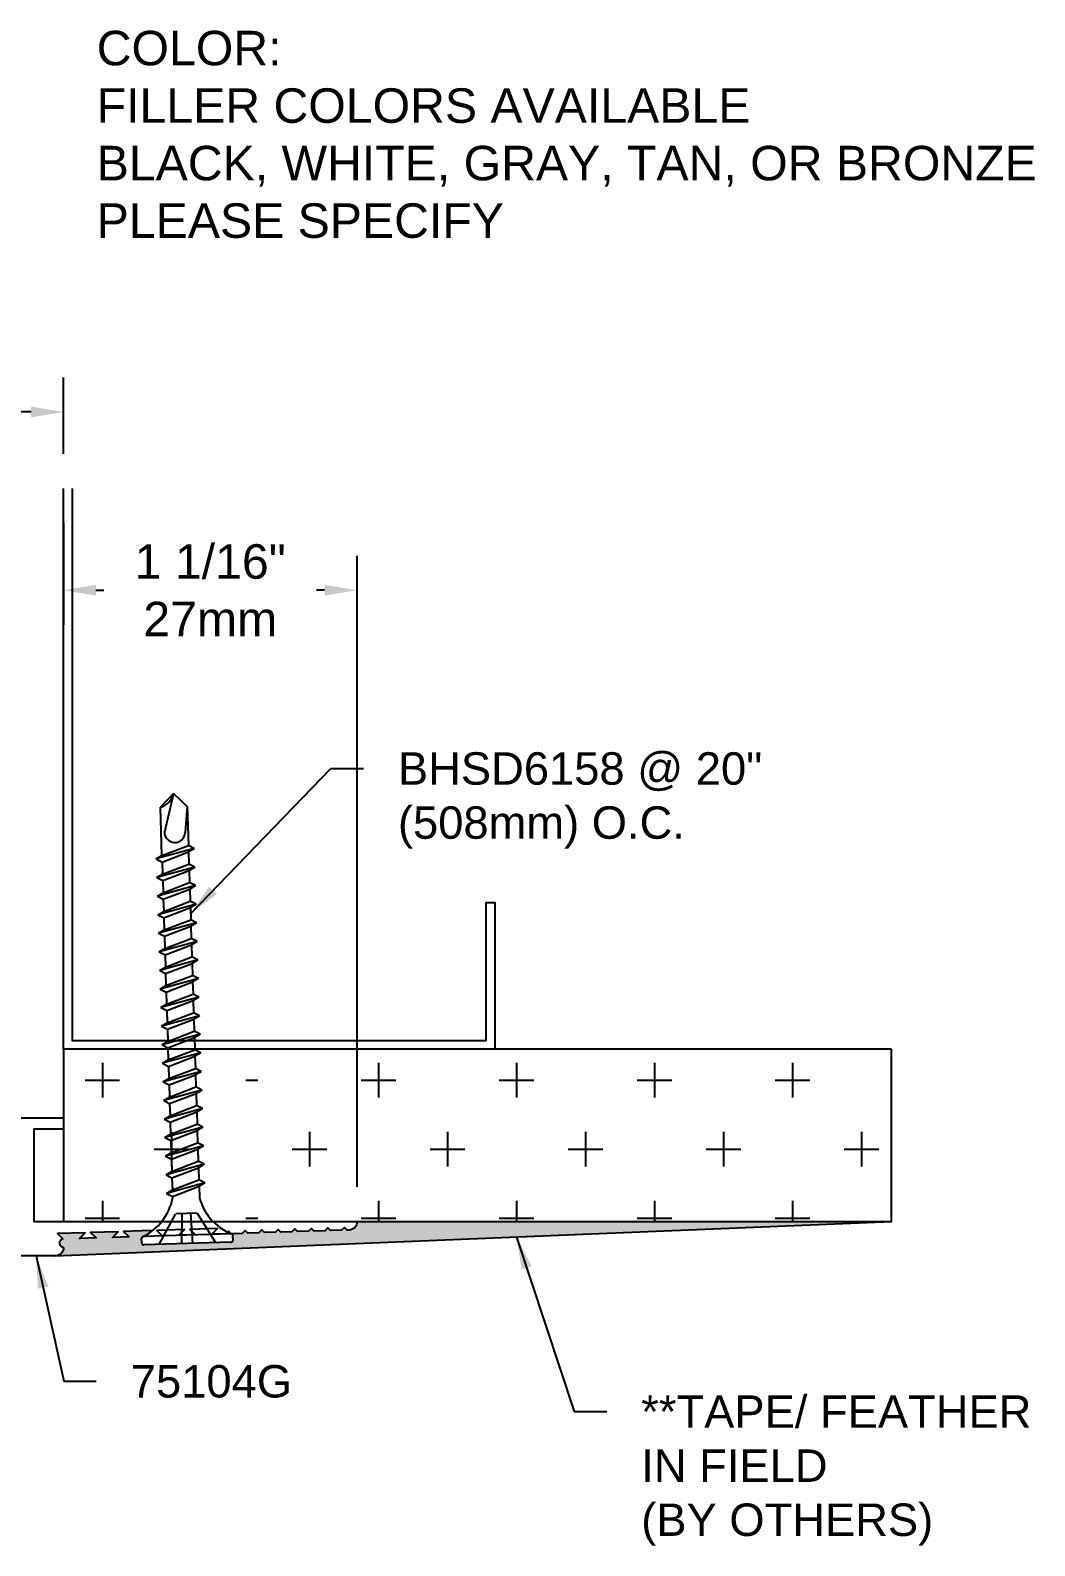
# Model space of a CAD drawing. Header units: inches. Extents: x -1.48 to 6.69, y 1.83 to 7.65.
# Drawn here: x 3.05 to 6.69, y 2.06 to 7.55 of the extents above; entities that cross this region are included whole.
import ezdxf

# ---------------------------------------------------------------- set-up
doc = ezdxf.new("R2010")
doc.units = ezdxf.units.IN
doc.header["$MEASUREMENT"] = 0
doc.linetypes.add('HIDDEN2', pattern=[0.1875, 0.125, -0.0625])
for name, color, linetype in [('Anchors', 4, 'Continuous'), ('Conditions', 1, 'Continuous'), ('Dimensions', 3, 'Continuous'), ('Fillers', 2, 'Continuous'), ('Metals', 7, 'Continuous'), ('Text', 2, 'Continuous')]:
    doc.layers.add(name, color=color, linetype=linetype)
doc.styles.add('arial', font='arial.ttf')
doc.dimstyles.new('ARIAL', dxfattribs={"dimtxt": 0.125, "dimasz": 0.1175, "dimexe": 0.125, "dimexo": 0.125, "dimgap": 0.125, "dimtad": 0, "dimtih": 1, "dimtoh": 1, "dimdec": 4, "dimzin": 0, "dimdsep": 46, "dimlunit": 4, "dimtxsty": 'arial', "dimcen": 0.09, "dimadec": 0, "dimazin": 0, "dimtfac": 1, "dimtdec": 4, "dimtofl": 0, "dimtmove": 0, "dimatfit": 3, "dimfxl": 0, "dimfrac": 2, "dimtolj": 1, "dimtzin": 0, "dimarcsym": 0})

# ---------------------------------------------------------------- blocks, each defined once
blk = doc.blocks.new('75104G')
blk.add_lwpolyline([(0.6422602981939534, 0.3213716220075042, -0.4136246295348929), (0.6112603608878402, 0.2904339679588404), (0.4742155642226038, 0.2904339679588475, -0.4142135623730951), (0.4542155642226078, 0.3104339679588435), (0.4542155642226078, 0.3554339679588523, -0.4142135623726788), (0.4742155642226038, 0.3754339679588554), (0.4742155642225967, 0.7104339679588421, 0.4142135623730951), (0.4542155642226007, 0.7304339679588381), (0.3242155642226123, 0.7304339679588452, 0.4142135623730991), (0.3042155642226163, 0.7104339679588421), (0.3042155642226163, 0.4604339679588492, -0.4142135623730951), (0.2842155642226132, 0.4404339679588531), (0.2642155642226172, 0.4404339679588531, -0.4142135623730951), (0.244215564222614, 0.4604339679588492), (0.244215564222614, 0.7904339679588546), (0.6417155663080649, 0.790433967958819), (0.6417155663080649, 0.7504339679588199), (0.534215564222599, 0.7504339679588199), (0.534215564222599, 0.4154339679588475), (1.705260360887841, 0.4154339679588475), (1.705260360887841, 0.4145151777078979, -0.4051336089596326), (1.676193213927256, 0.3845296847953747), (1.66940283121604, 0.3843184350030384), (1.659699854204725, 0.3940214120143679), (1.649373770196156, 0.383695328005814), (1.609402831216052, 0.3824518262890138), (1.599699854204722, 0.3921548033003504), (1.589373770196168, 0.3818287192917964), (1.549402831216049, 0.3805852175749962), (1.53969985420472, 0.3902881945863257), (1.529373770196166, 0.3799621105777717), (1.489402831216047, 0.3787186088609786), (1.479699854204718, 0.3884215858723081), (1.469373770196164, 0.3780955018637542), (1.429402831216059, 0.3768520001469611), (1.41969985420473, 0.3865549771582906), (1.409373770196162, 0.3762288931497366), (1.369402831216057, 0.3749853914329364), (1.359699854204727, 0.384688368444273), (1.349373770196173, 0.3743622844357191), (1.309402831216055, 0.3731187827189189), (1.299699854204725, 0.3828217597302483), (1.289373770196171, 0.3724956757216944), (1.249402831216052, 0.3712521740049013), (1.239699854204723, 0.3809551510162308), (1.229373770196169, 0.3706290670076768), (1.179699854204735, 0.3690837042668562), (1.199699854204731, 0.3897155832422357), (1.099699854204736, 0.3866045687188731), (1.119699854204718, 0.3672170955528387), (1.05969985420473, 0.3653504868388211), (1.079699854204726, 0.3859823658142005), (0.9796998542047319, 0.3828713512908308), (0.9996998542047137, 0.3634838781247964), (0.9396998542047257, 0.3616172694107789), (0.9596998542047075, 0.3822491483861583), (0.8596998542047274, 0.3791381338627957), (0.8796998542047092, 0.3597506606967613), (0.8196998542047211, 0.3578840519827367), (0.8396998542047172, 0.3785159309581232), (0.7396998542047228, 0.3754049164347535), (0.7596998542047046, 0.3560174432687191), (0.6996998542047024, 0.3541508345547015), (0.7196998542046984, 0.374782713530081), (0.6196998542047041, 0.3716716990067113), (0.6396998542047001, 0.352284225840684, 0.9205922138407389)], format="xyb", close=True)
blk = doc.blocks.new('*D1')
at = {"layer": 'Defpoints', "color": 0}
for p in [(1.171782347277315, 6.168464674560077), (3.171782347277315, 5.891383064193008), (1.171782347277315, 5.845698787269306)]:
    blk.add_point(p, dxfattribs=at)
at = {"layer": 'Dimensions', "color": 0, "lineweight": -2}
for p, q in [((1.171782347277315, 5.970698787269306), (1.171782347277315, 6.293464674560077)), ((3.171782347277315, 6.016383064193008), (3.171782347277315, 6.293464674560077)), ((1.289282347277315, 6.168464674560077), (1.813451856144982, 6.168464674560077)), ((3.054282347277315, 6.168464674560077), (2.530112838409647, 6.168464674560077))]:
    blk.add_line(p, q, dxfattribs=at)
at = {"layer": 'Dimensions', "color": 0}
for points in [[(1.289282347277315, 6.188048007893411), (1.289282347277315, 6.148881341226744), (1.171782347277315, 6.168464674560077)], [(3.054282347277315, 6.188048007893411), (3.054282347277315, 6.148881341226744), (3.171782347277315, 6.168464674560077)]]:
    blk.add_solid(points, dxfattribs=at)
at = {"layer": 'Dimensions', "color": 0, "insert": (2.171782347277315, 6.168464674560077), "char_height": 0.125, "attachment_point": 5, "style": 'arial'}
blk.add_mtext('\\A1;2"\\P51mm', dxfattribs=at)
blk = doc.blocks.new('*D2')
at = {"layer": 'Defpoints', "color": 0}
for p in [(3.171782347277315, 5.891383064193008), (3.171782347277315, 5.522546044788115), (4.235327141857091, 3.235133064193008)]:
    blk.add_point(p, dxfattribs=at)
at = {"layer": 'Dimensions', "color": 0, "lineweight": -2}
for p, q in [((3.171782347277315, 5.766383064193008), (3.171782347277315, 5.397546044788115)), ((4.235327141857091, 3.360133064193008), (4.235327141857091, 5.647546044788115)), ((3.289282347277315, 5.522546044788115), (3.318408086995579, 5.522546044788115)), ((4.117827141857092, 5.522546044788115), (4.088701402138827, 5.522546044788115))]:
    blk.add_line(p, q, dxfattribs=at)
at = {"layer": 'Dimensions', "color": 0}
for points in [[(3.289282347277315, 5.542129378121448), (3.289282347277315, 5.502962711454781), (3.171782347277315, 5.522546044788115)], [(4.117827141857092, 5.542129378121448), (4.117827141857092, 5.502962711454781), (4.235327141857091, 5.522546044788115)]]:
    blk.add_solid(points, dxfattribs=at)
at = {"layer": 'Dimensions', "color": 0, "insert": (3.703554744567203, 5.522546044788115), "char_height": 0.125, "attachment_point": 5, "style": 'arial'}
blk.add_mtext('\\A1;1 1/16"\\P27mm', dxfattribs=at)
blk = doc.blocks.new('BHSD6158')
for p, q in [((-0.1576875000000002, 0), (0.1576875000000002, 0)), ((-0.1655000000000002, -0.0078125), (-0.1655000000000002, -0.02318750000000058)), ((-0.1576875000000002, -0.03100000000000058), (0.1576875000000002, -0.03100000000000058)), ((0.1655000000000002, -0.0078125), (0.1655000000000002, -0.02318750000000058)), ((-0.069500000000001, -0.2179601811789809), (0.06950000000000056, -0.1842877005588246)), ((-0.069500000000001, -0.2179601811789809), (-0.04848868122466454, -0.2063291676203463)), ((-0.069500000000001, -0.2179601811789809), (-0.04848868122466454, -0.2295911947376164)), ((-0.04848868122466454, -0.2063291676203463), (-0.04848868122466476, -0.1655000000000006)), ((0.04848868122466388, -0.17265668700019), (-0.04848868122466454, -0.2063291676203463)), ((0.04848868122466388, -0.1959187141174601), (-0.04848868122466454, -0.2295911947376164)), ((0.04848868122466388, -0.17265668700019), (0.04848868122466476, -0.1655000000000015)), ((0.06950000000000056, -0.1842877005588246), (0.04848868122466388, -0.17265668700019)), ((0.06950000000000056, -0.1842877005588246), (0.04848868122466388, -0.1959187141174601)), ((0.04848868122466476, -0.2400016482405007), (0.04848868122466476, -0.1959187141174601)), ((-0.069500000000001, -0.2853051424192916), (0.06950000000000056, -0.2516326617991353)), ((-0.069500000000001, -0.2853051424192916), (-0.04848868122466454, -0.273674128860657)), ((-0.04848868122466454, -0.273674128860657), (-0.04848868122466454, -0.2295911947376164)), ((0.04848868122466388, -0.2400016482405007), (-0.04848868122466454, -0.273674128860657)), ((0.04848868122466388, -0.2632636753577717), (-0.04848868122466454, -0.296936155977928)), ((0.06950000000000056, -0.2516326617991353), (0.04848868122466388, -0.2400016482405007)), ((0.06950000000000056, -0.2516326617991362), (0.04848868122466388, -0.2632636753577717)), ((0.04848868122466476, -0.3073466094808124), (0.04848868122466476, -0.2632636753577717)), ((-0.069500000000001, -0.2853051424192916), (-0.04848868122466454, -0.296936155977928)), ((-0.069500000000001, -0.3526501036596041), (0.06950000000000056, -0.3189776230394479)), ((-0.04848868122466454, -0.3410190901009678), (-0.04848868122466454, -0.296936155977928)), ((0.04848868122466388, -0.3073466094808124), (-0.04848868122466454, -0.3410190901009678)), ((0.06950000000000056, -0.3189776230394479), (0.04848868122466388, -0.3073466094808124)), ((0.06950000000000056, -0.3189776230394479), (0.04848868122466388, -0.3306086365980825)), ((-0.069500000000001, -0.3526501036596033), (-0.04848868122466454, -0.3410190901009678)), ((-0.069500000000001, -0.3526501036596041), (-0.04848868122466454, -0.3642811172182387)), ((0.04848868122466388, -0.3306086365980825), (-0.04848868122466454, -0.3642811172182387)), ((-0.04848868122466454, -0.4083640513412803), (-0.04848868122466454, -0.3642811172182387)), ((0.04848868122466388, -0.374691570721124), (-0.04848868122466454, -0.4083640513412803)), ((0.04848868122466476, -0.374691570721124), (0.04848868122466476, -0.3306086365980825)), ((0.06950000000000056, -0.3863225842797586), (0.04848868122466388, -0.374691570721124)), ((-0.069500000000001, -0.4199950648999149), (0.06950000000000056, -0.3863225842797586)), ((-0.069500000000001, -0.4199950648999149), (-0.04848868122466454, -0.4083640513412803)), ((-0.069500000000001, -0.4199950648999149), (-0.04848868122466454, -0.4316260784585504)), ((0.04848868122466388, -0.397953597838395), (-0.04848868122466454, -0.4316260784585504)), ((-0.04848868122466454, -0.475709012581591), (-0.04848868122466454, -0.4316260784585504)), ((0.06950000000000056, -0.3863225842797595), (0.04848868122466388, -0.397953597838395)), ((0.04848868122466476, -0.4420365319614348), (0.04848868122466476, -0.3979535978383941)), ((-0.069500000000001, -0.4873400261402265), (0.06950000000000056, -0.4536675455200712)), ((-0.069500000000001, -0.4873400261402265), (-0.04848868122466454, -0.475709012581591)), ((-0.069500000000001, -0.4873400261402265), (-0.04848868122466454, -0.498971039698862)), ((0.04848868122466388, -0.4420365319614357), (-0.04848868122466454, -0.475709012581591)), ((0.04848868122466388, -0.4652985590787058), (-0.04848868122466454, -0.498971039698862)), ((0.06950000000000056, -0.4536675455200712), (0.04848868122466388, -0.4420365319614357)), ((0.06950000000000056, -0.4536675455200712), (0.04848868122466388, -0.4652985590787058)), ((0.04848868122466476, -0.5093814932017473), (0.04848868122466476, -0.4652985590787058)), ((-0.069500000000001, -0.5546849873805382), (0.06950000000000056, -0.5210125067603819)), ((-0.069500000000001, -0.5546849873805382), (-0.04848868122466454, -0.5430539738219036)), ((-0.04848868122466454, -0.5430539738219036), (-0.04848868122466454, -0.498971039698862)), ((0.04848868122466388, -0.5093814932017473), (-0.04848868122466454, -0.5430539738219036)), ((0.04848868122466388, -0.5326435203190174), (-0.04848868122466454, -0.5663160009391728)), ((0.06950000000000056, -0.5210125067603819), (0.04848868122466388, -0.5093814932017473)), ((0.06950000000000056, -0.5210125067603819), (0.04848868122466388, -0.5326435203190174)), ((0.04848868122466476, -0.5767264544420581), (0.04848868122466476, -0.5326435203190165)), ((-0.069500000000001, -0.5546849873805382), (-0.04848868122466454, -0.5663160009391728)), ((-0.069500000000001, -0.6220299486208498), (0.06950000000000056, -0.5883574680006936)), ((-0.04848868122466454, -0.6103989350622143), (-0.04848868122466454, -0.5663160009391728)), ((0.04848868122466388, -0.576726454442059), (-0.04848868122466454, -0.6103989350622143)), ((0.04848868122466388, -0.599988481559329), (-0.04848868122466454, -0.6336609621794853)), ((0.06950000000000056, -0.5883574680006936), (0.04848868122466388, -0.576726454442059)), ((0.06950000000000056, -0.5883574680006944), (0.04848868122466388, -0.599988481559329)), ((0.04848868122466476, -0.6440714156823697), (0.04848868122466476, -0.599988481559329)), ((-0.069500000000001, -0.6220299486208489), (-0.04848868122466454, -0.6103989350622143)), ((-0.069500000000001, -0.6220299486208498), (-0.04848868122466454, -0.6336609621794853)), ((-0.069500000000001, -0.6893749098611615), (0.06950000000000056, -0.6557024292410052)), ((-0.04848868122466454, -0.677743896302526), (-0.04848868122466454, -0.6336609621794853)), ((0.04848868122466388, -0.6440714156823706), (-0.04848868122466454, -0.677743896302526)), ((0.06950000000000056, -0.6557024292410052), (0.04848868122466388, -0.6440714156823706)), ((0.06950000000000056, -0.6557024292410052), (0.04848868122466388, -0.6673334427996407)), ((-0.069500000000001, -0.6893749098611615), (-0.04848868122466454, -0.677743896302526)), ((-0.069500000000001, -0.6893749098611615), (-0.04848868122466454, -0.7010059234197961)), ((0.04848868122466388, -0.6673334427996407), (-0.04848868122466454, -0.7010059234197961)), ((-0.04848868122466454, -0.7450888575428376), (-0.04848868122466454, -0.7010059234197961)), ((0.04848868122466388, -0.7114163769226813), (-0.04848868122466454, -0.7450888575428376)), ((0.04848868122466476, -0.7114163769226813), (0.04848868122466476, -0.6673334427996398)), ((0.06950000000000056, -0.7230473904813168), (0.04848868122466388, -0.7114163769226813)), ((-0.069500000000001, -0.7567198711014731), (0.06950000000000056, -0.7230473904813168)), ((-0.069500000000001, -0.7567198711014722), (-0.04848868122466454, -0.7450888575428376)), ((-0.069500000000001, -0.7567198711014731), (-0.04848868122466454, -0.7683508846601086)), ((0.04848868122466388, -0.7346784040399523), (-0.04848868122466454, -0.7683508846601086)), ((-0.04848868122466454, -0.8124338187831492), (-0.04848868122466454, -0.7683508846601086)), ((0.06950000000000056, -0.7230473904813177), (0.04848868122466388, -0.7346784040399523)), ((0.04848868122466476, -0.778761338162993), (0.04848868122466476, -0.7346784040399523)), ((-0.069500000000001, -0.8240648323417847), (0.06950000000000056, -0.7903923517216285)), ((-0.069500000000001, -0.8240648323417847), (-0.04848868122466454, -0.8124338187831492)), ((0.04848868122466388, -0.7787613381629939), (-0.04848868122466454, -0.8124338187831492)), ((0.04848868122466388, -0.8020233652802631), (-0.04848868122466454, -0.8356958459004193)), ((0.06950000000000056, -0.7903923517216285), (0.04848868122466388, -0.7787613381629939)), ((0.06950000000000056, -0.7903923517216285), (0.04848868122466388, -0.8020233652802631)), ((0.04848868122466476, -0.8461062994033046), (0.04848868122466476, -0.8020233652802631)), ((-0.069500000000001, -0.8240648323417847), (-0.04848868122466454, -0.8356958459004193)), ((-0.069500000000001, -0.8914097935820955), (0.06950000000000056, -0.8577373129619392)), ((-0.04848868122466454, -0.8797787800234609), (-0.04848868122466454, -0.8356958459004193)), ((0.04848868122466388, -0.8461062994033046), (-0.04848868122466454, -0.8797787800234609)), ((0.04848868122466388, -0.8693683265205756), (-0.04848868122466454, -0.903040807140731)), ((0.06950000000000056, -0.8577373129619392), (0.04848868122466388, -0.8461062994033046)), ((0.06950000000000056, -0.8577373129619401), (0.04848868122466388, -0.8693683265205756)), ((0.04848868122466476, -0.9134512606436154), (0.04848868122466476, -0.8693683265205747)), ((-0.069500000000001, -0.8914097935820955), (-0.04848868122466454, -0.8797787800234609)), ((-0.069500000000001, -0.8914097935820955), (-0.04848868122466454, -0.903040807140731)), ((-0.069500000000001, -0.958754754822408), (0.06950000000000056, -0.9250822742022518)), ((-0.04848868122466454, -0.9471237412637716), (-0.04848868122466454, -0.903040807140731)), ((0.04848868122466388, -0.9134512606436163), (-0.04848868122466454, -0.9471237412637716)), ((0.06950000000000056, -0.9250822742022518), (0.04848868122466388, -0.9134512606436163)), ((0.06950000000000056, -0.9250822742022518), (0.04848868122466388, -0.9367132877608864)), ((-0.069500000000001, -0.9587547548224071), (-0.04848868122466454, -0.9471237412637716)), ((-0.069500000000001, -0.958754754822408), (-0.04848868122466454, -0.9703857683810426)), ((0.04848868122466388, -0.9367132877608864), (-0.04848868122466454, -0.9703857683810426)), ((-0.04848868122466454, -1.014468702504084), (-0.04848868122466454, -0.9703857683810426)), ((0.04848868122466388, -0.9807962218839279), (-0.04848868122466454, -1.014468702504084)), ((0.04848868122466476, -0.9807962218839279), (0.04848868122466476, -0.9367132877608864)), ((0.06950000000000056, -0.9924272354425625), (0.04848868122466388, -0.9807962218839279)), ((-0.069500000000001, -1.026099716062719), (0.06950000000000056, -0.9924272354425625)), ((-0.069500000000001, -1.026099716062719), (-0.04848868122466454, -1.014468702504084)), ((-0.069500000000001, -1.026099716062719), (-0.04848868122466454, -1.037730729621354)), ((0.04848868122466388, -1.004058249001198), (-0.04848868122466454, -1.037730729621354)), ((-0.04848868122466454, -1.081813663744395), (-0.04848868122466454, -1.037730729621354)), ((0.06950000000000056, -0.9924272354425634), (0.04848868122466388, -1.004058249001198)), ((0.04848868122466476, -1.048141183124239), (0.04848868122466476, -1.004058249001198)), ((-0.069500000000001, -1.09344467730303), (0.06950000000000056, -1.059772196682874)), ((-0.069500000000001, -1.09344467730303), (-0.04848868122466454, -1.081813663744395)), ((-0.069500000000001, -1.09344467730303), (-0.04848868122466454, -1.105075690861666)), ((0.04848868122466388, -1.04814118312424), (-0.04848868122466454, -1.081813663744395)), ((0.04848868122466388, -1.07140321024151), (-0.04848868122466454, -1.105075690861666)), ((0.06950000000000056, -1.059772196682874), (0.04848868122466388, -1.04814118312424)), ((0.06950000000000056, -1.059772196682875), (0.04848868122466388, -1.07140321024151)), ((0.04848868122466476, -1.115486144364551), (0.04848868122466476, -1.07140321024151)), ((-0.069500000000001, -1.160789638543342), (0.06950000000000056, -1.127117157923186)), ((-0.069500000000001, -1.160789638543342), (-0.04848868122466454, -1.149158624984707)), ((-0.04848868122466454, -1.149158624984707), (-0.04848868122466454, -1.105075690861666)), ((0.04848868122466388, -1.115486144364551), (-0.04848868122466454, -1.149158624984707)), ((0.04848868122466388, -1.138748171481821), (-0.04848868122466454, -1.172420652101977)), ((0.06950000000000056, -1.127117157923186), (0.04848868122466388, -1.115486144364551)), ((0.06950000000000056, -1.127117157923186), (0.04848868122466388, -1.138748171481821)), ((0.04848868122466476, -1.182831105604862), (0.04848868122466476, -1.13874817148182)), ((-0.069500000000001, -1.160789638543342), (-0.04848868122466454, -1.172420652101977)), ((-0.069500000000001, -1.228134599783654), (0.06950000000000056, -1.194462119163497)), ((-0.04848868122466454, -1.216503586225018), (-0.04848868122466454, -1.172420652101977)), ((0.04848868122466388, -1.182831105604862), (-0.04848868122466454, -1.216503586225018)), ((0.04848868122466388, -1.206093132722133), (-0.04848868122466454, -1.239765613342288)), ((0.06950000000000056, -1.194462119163497), (0.04848868122466388, -1.182831105604862)), ((0.06950000000000056, -1.194462119163498), (0.04848868122466388, -1.206093132722133)), ((0.04848868122466476, -1.250176066845174), (0.04848868122466476, -1.206093132722133)), ((-0.069500000000001, -1.228134599783653), (-0.04848868122466454, -1.216503586225018)), ((-0.069500000000001, -1.228134599783654), (-0.04848868122466454, -1.239765613342288)), ((-0.069500000000001, -1.295479561023965), (0.06950000000000056, -1.261807080403809)), ((-0.04848868122466454, -1.28384854746533), (-0.04848868122466454, -1.239765613342288)), ((0.04848868122466388, -1.250176066845174), (-0.04848868122466454, -1.28384854746533)), ((0.06950000000000056, -1.261807080403809), (0.04848868122466388, -1.250176066845174)), ((0.06950000000000056, -1.261807080403809), (0.04848868122466388, -1.273438093962445)), ((-0.069500000000001, -1.295479561023965), (-0.04848868122466454, -1.28384854746533)), ((-0.069500000000001, -1.295479561023965), (-0.04848868122466454, -1.3071105745826)), ((0.04848868122466388, -1.273438093962445), (-0.04848868122466454, -1.3071105745826)), ((-0.04848868122466454, -1.351193508705641), (-0.04848868122466454, -1.3071105745826)), ((0.04848868122466388, -1.317521028085485), (-0.04848868122466454, -1.351193508705641)), ((0.04848868122466476, -1.317521028085485), (0.04848868122466476, -1.273438093962444)), ((0.06950000000000056, -1.329152041644121), (0.04848868122466388, -1.317521028085485)), ((-0.069500000000001, -1.362824522264276), (0.06950000000000056, -1.329152041644121)), ((-0.069500000000001, -1.362824522264276), (-0.04848868122466454, -1.351193508705641)), ((-0.069500000000001, -1.362824522264276), (-0.04848868122466454, -1.374455535822912)), ((0.04848868122466388, -1.340783055202756), (-0.04848868122466454, -1.374455535822912)), ((0.06950000000000056, -1.329152041644121), (0.04848868122466388, -1.340783055202756)), ((0.04848868122466476, -1.384865989325797), (0.04848868122466476, -1.340783055202755)), ((-0.069500000000001, -1.430169483504589), (0.06950000000000056, -1.396497002884432)), ((-0.069500000000001, -1.430169483504588), (-0.04848868122466454, -1.418538469945953)), ((-0.04848868122466454, -1.418538469945953), (-0.04848868122466454, -1.374455535822912)), ((0.04848868122466388, -1.384865989325797), (-0.04848868122466454, -1.418538469945953)), ((0.04848868122466388, -1.408128016443067), (-0.04848868122466454, -1.441800497063223)), ((0.06950000000000056, -1.396497002884432), (0.04848868122466388, -1.384865989325797)), ((0.06950000000000056, -1.396497002884432), (0.04848868122466388, -1.408128016443067)), ((0.04848868122466388, -1.408128016443067), (0.04848868122466388, -1.583715686000858)), ((-0.069500000000001, -1.430169483504589), (-0.04848868122466454, -1.441800497063223)), ((-0.04848868122466454, -1.583715686000858), (-0.04848868122466454, -1.441800497063223)), ((-0.04848868122466454, -1.583715686000858), (-0.03851475676634619, -1.48866311471044)), ((0, -1.632204367225516), (0.03673308822869359, -1.493321968256132)), ((0, -1.632204367225521), (-0.04848868122466454, -1.583715686000858)), ((0, -1.632204367225521), (0.04848868122466388, -1.583715686000858))]:
    blk.add_line(p, q)
at = {"linetype": 'HIDDEN2'}
for p, q in [((-0.1025507999999999, 0), (-0.03820520000000016, -0.1105939999999999)), ((-0.01987357730477424, 0), (-0.01594512279393445, -0.1105939999999999)), ((0.01987357730477424, 0), (0.01594512279393445, -0.1105939999999999)), ((0.1025507999999999, 0), (0.03820520000000016, -0.1105939999999999)), ((0.03820520000000016, -0.1105939999999999), (-0.03820520000000016, -0.1105939999999999))]:
    blk.add_line(p, q, dxfattribs=at)
for centre, radius, start, end in [((-0.1576875000000002, -0.0078125), 0.0078125, 89.99999999999993, 180), ((0.1576875000000002, -0.0078125), 0.0078125, 0, 89.99999999999993), ((-0.1576875000000002, -0.02318750000000058), 0.0078125, 180, 270), ((-0.2432404083221942, -0.2120378627698312), 0.200234881773017, 13.43937493853046, 64.7060269520604), ((0.2432404083221944, -0.2120378627698329), 0.2002348817730178, 115.2939730479394, 166.5606250614689), ((0.1576875000000002, -0.02318750000000058), 0.0078125, 270, 0), ((-0.0009449480598411331, -1.491866564699196), 0.03770613501903679, 357.787914321601, 175.1263717298316), ((0.06189352320749975, -1.645609209208358), 0.06332849282607467, 102.2203289695197, 167.7796710304749)]:
    blk.add_arc(centre, radius, start, end)

msp = doc.modelspace()

# ---------------------------------------------------------------- hatches: boundary and pattern name
at = {"layer": 'Conditions'}
h = msp.add_hatch(dxfattribs=at)
h.set_pattern_fill('CROSS', color=256, style=0)
h.set_pattern_definition([(0, (0, 7.496789276932105), (0.25, -0.25), [0.125, -0.375]), (270, (0.0625, 7.559289276932105), (-0.25, -0.25), [0.125, -0.375])])
h.paths.add_polyline_path([(6.171782347277314, 3.235133064193009), (3.828288426114461, 3.235133064193008), (3.824657395847514, 3.241783183544982), (3.824657395847515, 3.243011318854614), (3.848438398209383, 3.25617551686933), (3.824657395847517, 3.269339714884043), (3.824657395847517, 3.326344652187951), (3.848438398209383, 3.339508850202664), (3.824657395847518, 3.352673048217378), (3.824657395847518, 3.409677985521284), (3.848438398209383, 3.422842183535999), (3.824657395847517, 3.436006381550713), (3.824657395847517, 3.493011318854621), (3.848438398209384, 3.506175516869334), (3.824657395847517, 3.519339714884048), (3.824657395847518, 3.576344652187954), (3.848438398209384, 3.58950885020267), (3.824657395847518, 3.602673048217381), (3.824657395847517, 3.659677985521288), (3.848438398209385, 3.672842183536003), (3.824657395847518, 3.686006381550717), (3.824657395847518, 3.743011318854625), (3.848438398209384, 3.756175516869336), (3.824657395847517, 3.769339714884053), (3.824657395847517, 3.826344652187959), (3.848438398209384, 3.839508850202673), (3.824657395847517, 3.852673048217387), (3.824657395847518, 3.860133064193008), (4.734282347277315, 3.860133064193008), (6.171782347277315, 3.860133064193008)])
h.paths.add_polyline_path([(3.699657395847515, 3.477361945205157), (3.676438398209382, 3.464508850202667), (3.699657395847515, 3.451655755200172), (3.699657395847515, 3.394028611871823), (3.676438398209382, 3.381175516869331), (3.699657395847515, 3.368322421866839), (3.699657395847515, 3.310695278538488), (3.676438398209382, 3.297842183535996), (3.699657395847516, 3.284989088533504), (3.699657395847515, 3.241783183544973), (3.696026365580573, 3.235133064193008), (3.171782347277315, 3.235133064193008), (3.171782347277315, 3.860133064193008), (3.699657395847516, 3.860133064193008), (3.699657395847515, 3.810695278538497), (3.676438398209382, 3.797842183536005), (3.699657395847515, 3.784989088533512), (3.699657395847516, 3.727361945205162), (3.676438398209382, 3.71450885020267), (3.699657395847515, 3.701655755200179), (3.699657395847516, 3.644028611871827), (3.676438398209382, 3.631175516869336), (3.699657395847515, 3.618322421866845), (3.699657395847516, 3.560695278538493), (3.676438398209382, 3.547842183536002), (3.699657395847515, 3.534989088533509)])
h.paths.add_polyline_path([(1.171782347277314, 2.110483066867012), (0.5467823472773157, 2.110483066867012), (0.5467823472773151, 4.66265660219285), (0.6001069117319643, 4.6093320377382), (0.5868595582159188, 4.563232843092976), (0.6329587528611444, 4.576480196609019), (0.695214958694687, 4.514223990775475), (0.6819676051786416, 4.468124796130251), (0.7280667998238665, 4.481372149646294), (0.7903230056574099, 4.41911594381275), (0.7770756521413639, 4.373016749167526), (0.8231748467865888, 4.386264102683571), (0.8854310526201324, 4.324007896850027), (0.8721836991040867, 4.277908702204801), (0.9182828937493117, 4.291156055720847), (0.9805390995828552, 4.228899849887302), (0.9672917460668096, 4.182800655242076), (1.013390940712035, 4.196048008758121), (1.075647146545578, 4.133791802924578), (1.062399793029532, 4.087692608279353), (1.108498987674757, 4.100939961795397), (1.170755193508301, 4.038683755961854), (1.157507839992255, 3.992584561316628), (1.171782347277314, 3.99668657320052)])
h.paths.add_polyline_path([(1.171782347277315, 4.320237056278742), (1.16504958383401, 4.31830228717573), (1.102793378000466, 4.380558493009275), (1.116040731516511, 4.426657687654497), (1.069941536871288, 4.413410334138455), (1.007685331037743, 4.475666539972), (1.020932684553788, 4.521765734617222), (0.9748334899085646, 4.50851838110118), (0.9125772840750207, 4.570774586934725), (0.925824637591066, 4.616873781579947), (0.8797254429458424, 4.603626428063903), (0.817469237112298, 4.665882633897448), (0.8307165906283429, 4.711981828542672), (0.78461739598312, 4.698734475026628), (0.722361190149575, 4.760990680860173), (0.7356085436656203, 4.807089875505397), (0.6895093490203966, 4.793842521989353), (0.6272531431868524, 4.856098727822898), (0.6405004967028975, 4.902197922468121), (0.594401302057675, 4.888950568952076), (0.546782347277315, 4.936569523732437), (0.5467823472773148, 5.845698787269306), (1.171782347277315, 5.845698787269306)])
h = msp.add_hatch(color=256, dxfattribs=at)
h.dxf.hatch_style = 1
edge = h.paths.add_edge_path()
edge.add_line((6.171782347277315, 3.235133064193009), (4.235285342105108, 3.23579738414022))
edge.add_arc((4.205327141857087, 3.23421427394212), 0.02999999999999797, -88.21809469686917, 3.0249227926332196, ccw=False)
edge.add_line((4.206259994896495, 3.204228781029601), (4.19946961218529, 3.204017531237264))
edge.add_line((4.19946961218529, 3.204017531237264), (4.189766635173971, 3.213720508248592))
edge.add_line((4.189766635173971, 3.213720508248592), (4.179440551165406, 3.203394424240038))
edge.add_line((4.179440551165406, 3.203394424240038), (4.139469612185302, 3.202150922523233))
edge.add_line((4.139469612185302, 3.202150922523233), (4.129766635173969, 3.211853899534567))
edge.add_line((4.129766635173969, 3.211853899534567), (4.119440551165418, 3.201527815526013))
edge.add_line((4.119440551165418, 3.201527815526013), (4.079469612185299, 3.200284313809208))
edge.add_line((4.079469612185299, 3.200284313809208), (4.069766635173966, 3.209987290820537))
edge.add_line((4.069766635173966, 3.209987290820537), (4.059440551165416, 3.199661206811982))
edge.add_line((4.059440551165416, 3.199661206811982), (4.019469612185297, 3.198417705095185))
edge.add_line((4.019469612185297, 3.198417705095185), (4.009766635173964, 3.208120682106513))
edge.add_line((4.009766635173964, 3.208120682106513), (3.999440551165414, 3.197794598097957))
edge.add_line((3.999440551165414, 3.197794598097957), (3.959469612185309, 3.19655109638116))
edge.add_line((3.959469612185309, 3.19655109638116), (3.94976663517398, 3.206254073392488))
edge.add_line((3.94976663517398, 3.206254073392488), (3.939440551165412, 3.195927989383934))
edge.add_line((3.939440551165412, 3.195927989383934), (3.899469612185307, 3.194684487667129))
edge.add_line((3.899469612185307, 3.194684487667129), (3.889766635173978, 3.204387464678465))
edge.add_line((3.889766635173978, 3.204387464678465), (3.879440551165424, 3.194061380669909))
edge.add_line((3.879440551165424, 3.194061380669909), (3.839469612185305, 3.192817878953104))
edge.add_line((3.839469612185305, 3.192817878953104), (3.829766635173975, 3.202520855964433))
edge.add_line((3.829766635173975, 3.202520855964433), (3.819440551165421, 3.192194771955878))
edge.add_line((3.819440551165421, 3.192194771955878), (3.779469612185303, 3.190951270239081))
edge.add_line((3.779469612185303, 3.190951270239081), (3.769766635173973, 3.200654247250409))
edge.add_line((3.769766635173973, 3.200654247250409), (3.765590397509126, 3.196478009585562))
edge.add_arc((3.857260029148933, 3.374496790936487), 0.2002348817729978, 242.7540868352498, 246.4879322552119)
edge.add_arc((3.777620812774429, 3.183077474105793), 0.007812500000000557, 1.7819053031528256, 91.78190530316579, ccw=False)
edge.add_line((3.785429534887065, 3.183320404584808), (3.785907622069765, 3.167952839467141))
edge.add_arc((3.778098899957129, 3.167709908988125), 0.007812500000000503, -88.21809469684717, 1.7819053031528256, ccw=False)
edge.add_line((3.778341830436144, 3.159901186875489), (3.463119336193266, 3.150094569298615))
edge.add_arc((3.462876405714252, 3.15790329141125), 0.007812499999999587, 181.7819053031465, 271.78190530314646, ccw=False)
edge.add_line((3.455067683601616, 3.157660360932235), (3.454589596418913, 3.173027926049903))
edge.add_arc((3.462398318531549, 3.173270856528917), 0.007812500000000448, 91.78190530317892, 181.7819053031398, ccw=False)
edge.add_arc((3.371014459830025, 3.359369620655692), 0.2002348817730397, 297.0758783510832, 302.5549947244794)
edge.add_line((3.478762627944253, 3.190596577349922), (3.489766635173958, 3.201948244620306))
edge.add_line((3.489766635173958, 3.201948244620306), (3.389766635173978, 3.198837230096931))
edge.add_line((3.389766635173978, 3.198837230096931), (3.40976663517396, 3.1794497569309))
edge.add_line((3.40976663517396, 3.1794497569309), (3.349766635173971, 3.177583148216868))
edge.add_line((3.349766635173971, 3.177583148216868), (3.369766635173967, 3.198215027192257))
edge.add_line((3.369766635173967, 3.198215027192257), (3.269766635173973, 3.195104012668876))
edge.add_line((3.269766635173973, 3.195104012668876), (3.289766635173955, 3.175716539502844))
edge.add_line((3.289766635173955, 3.175716539502844), (3.229766635173953, 3.173849930788821))
edge.add_line((3.229766635173953, 3.173849930788821), (3.249766635173949, 3.194481809764202))
edge.add_line((3.249766635173949, 3.194481809764202), (3.149766635173954, 3.191370795240822))
edge.add_line((3.149766635173954, 3.191370795240822), (3.16976663517395, 3.171983322074796))
edge.add_arc((3.172327141857102, 3.156633064192963), 0.01556234595147054, 99.47005885704172, 269.99976918033)
edge.add_arc((3.141327141857097, 3.141133064192955), 0.03100000000000694, 274.5676780994047, 359.8847689584052, ccw=False)
edge.add_line((3.14379587661589, 3.110231521372391), (6.171782347277315, 3.235133064193009))

# ---------------------------------------------------------------- linework, layer by layer
msp.add_line((3.141327141857098, 3.110133064192949), (6.171782347277315, 3.235133064193009), dxfattribs=at)
for points in [[(3.203032347277315, 5.891383064193008), (3.203032347277315, 3.891383064193008), (4.703032347277315, 3.891383064193008), (4.703032347277315, 4.391383064193008), (4.734282347277315, 4.391383064193008), (4.734282347277315, 3.860133064193008), (3.171782347277315, 3.860133064193008), (3.171782347277315, 5.891383064193008)], [(6.171782347277315, 3.860133064193008), (3.171782347277315, 3.860133064193008), (3.171782347277315, 3.235133064193008), (6.171782347277315, 3.235133064193009), (6.171782347277315, 3.860133064193008)]]:
    msp.add_lwpolyline(points, dxfattribs=at)

# ---------------------------------------------------------------- block references
at = {"layer": 'Anchors', "rotation": 181.7819053031473}
msp.add_blockref('BHSD6158', (3.620730583314704, 3.154997878087052), dxfattribs=at)
at = {"layer": 'Metals'}
msp.add_blockref('75104G', (2.53006678096925, 2.81969909623416), dxfattribs=at)

# ---------------------------------------------------------------- texts
at = {"layer": 'Fillers', "insert": (4.383308686233246, 4.935377415016152), "char_height": 0.1175, "attachment_point": 1, "style": 'arial'}
msp.add_mtext('BHSD6158 @ 20"\\P(508mm) O.C.', dxfattribs=at)
at = {"layer": 'Text', "insert": (3.292179762050843, 7.549616714218576), "char_height": 0.125, "width": 3.399612189470275, "attachment_point": 1, "style": 'arial'}
msp.add_mtext('COLOR:{\\L                          \\~\\P}FILLER COLORS AVAILABLE\\PBLACK, WHITE, GRAY, TAN, OR BRONZE\\PPLEASE SPECIFY', dxfattribs=at)
at = {"layer": 'Text', "char_height": 0.1175, "attachment_point": 1, "style": 'arial'}
for s, insert in [('75104G', (3.415733059304834, 2.714774628708499)), ('**TAPE/ FEATHER\\PIN FIELD\\P(BY OTHERS)', (5.264625278898208, 2.604952283125638))]:
    msp.add_mtext(s, dxfattribs=dict(at, insert=insert))

# ---------------------------------------------------------------- dimensions: what is measured, and where the dimension line sits
at = {"layer": 'Dimensions'}
dim = msp.add_linear_dim(base=(1.171782347277315, 6.168464674560077), p1=(3.171782347277315, 5.891383064193008), p2=(1.171782347277315, 5.845698787269306), text='<>\\P51mm', dimstyle='ARIAL', dxfattribs=at)
dim.commit()
dim.dimension.update_dxf_attribs({"geometry": '*D1', "text_midpoint": (2.171782347277315, 6.168464674560077)})
dim = msp.add_linear_dim(base=(3.171782347277315, 5.522546044788115), p1=(4.235327141857091, 3.235133064193008), p2=(3.171782347277315, 5.891383064193008), text='<>\\P27mm', dimstyle='ARIAL', dxfattribs=at)
dim.commit()
dim.dimension.update_dxf_attribs({"geometry": '*D2', "text_midpoint": (3.703554744567203, 5.522546044788115), "dimtype": 160})

# ---------------------------------------------------------------- leaders
at = {"layer": 'Fillers'}
msp.add_leader([(3.632053896277008, 4.350390152157375), (4.140808686233246, 4.876627415016152), (4.258308686233246, 4.876627415016152)], dimstyle='ARIAL', dxfattribs=at)
at = {"layer": 'Text', "annotation_type": 0, "has_hookline": 1, "hookline_direction": 0}
for points, text_width in [([(4.812912657807557, 3.17839871315571), (5.022125278898208, 2.546202283125638), (5.139625278898208, 2.546202283125638)], 1.406553547066848), ([(3.072804743524472, 3.110133064193004), (3.173233059304834, 2.656024628708499), (3.290733059304834, 2.656024628708499)], 0.5660999317871759)]:
    msp.add_leader(points, dimstyle='ARIAL', dxfattribs=dict(at, text_width=text_width))

doc.saveas('drawing.dxf')
